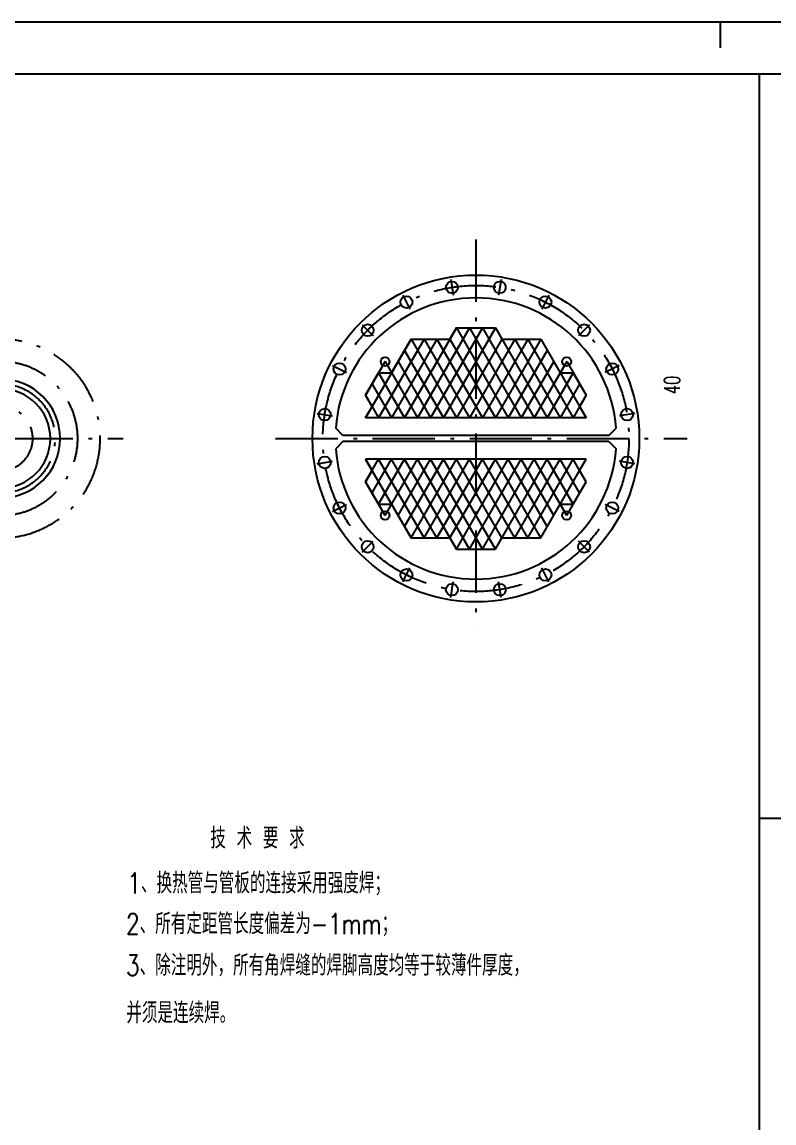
# Model space of a CAD drawing. Extents: x 28446 to 36913, y 3260 to 15560.
# Drawn here: x 31305 to 32755, y 7078 to 9200 of the extents above; entities that cross this region are included whole.
import ezdxf

# ---------------------------------------------------------------- set-up
doc = ezdxf.new("R2010")
doc.units = 0
doc.header["$LTSCALE"] = 10
doc.linetypes.add('ACAD_ISO10W100', pattern=[18.7, 12, -3, 0.7, -3])
for name, color, linetype in [('2', 1, 'Continuous'), ('hgjy', 7, 'Continuous'), ('K1', 4, 'Continuous'), ('tank', 1, 'Continuous'), ('tankx', 2, 'ACAD_ISO10W100'), ('tanky', 7, 'Continuous')]:
    doc.layers.add(name, color=color, linetype=linetype)
doc.styles.add('HZ', font='txt', dxfattribs={"width": 0.75, "bigfont": 'hztxt'})
doc.styles.add('hzfs', font='simplex.shx', dxfattribs={"width": 0.7, "bigfont": 'hzfs.shx'})

msp = doc.modelspace()

# ---------------------------------------------------------------- linework, layer by layer
for p, q in [((36855.99369508092, 9200.017219313188), (28445.99369508059, 9200.017219313188)), ((32650.99369508075, 9200.017219313188), (32650.99369508075, 9150.017219313188)), ((32725.99369508075, 9100.017219313188), (32725.99369508076, 3360.017219312949))]:
    msp.add_line(p, q)
at = {"color": 0, "linetype": 'ByBlock'}
for p, q in [((32142.50137726814, 8610.449529957064), (32042.50137726814, 8437.244449200176)), ((32167.50137726814, 8610.449529957064), (32067.50137726814, 8437.244449200176)), ((32192.50137726814, 8610.449529957064), (32092.50137726814, 8437.244449200176)), ((32217.50137726814, 8610.449529957064), (32117.50137726814, 8437.244449200176)), ((32142.50137726815, 8610.449529957064), (32242.50137726815, 8437.244449200176)), ((32167.50137726815, 8610.449529957064), (32267.50137726815, 8437.244449200176)), ((32192.50137726815, 8610.449529957064), (32292.50137726815, 8437.244449200176)), ((32217.50137726815, 8610.449529957064), (32317.50137726815, 8437.244449200176)), ((32055.00137726814, 8588.798894862453), (31967.50137726814, 8437.244449200176)), ((32080.00137726814, 8588.798894862455), (31992.50137726814, 8437.244449200176)), ((32105.00137726816, 8588.798894862466), (32017.50137726814, 8437.244449200176)), ((32055.00137726815, 8588.798894862453), (32142.50137726815, 8437.244449200176)), ((32080.00137726815, 8588.798894862453), (32167.50137726815, 8437.244449200176)), ((32105.00137726816, 8588.798894862459), (32192.50137726815, 8437.244449200176)), ((32130.00137726814, 8588.798894862473), (32217.50137726815, 8437.244449200176)), ((32230.00137726815, 8588.798894862464), (32142.50137726814, 8437.244449200176)), ((32255.00137726815, 8588.798894862457), (32167.50137726814, 8437.244449200176)), ((32280.00137726814, 8588.798894862453), (32192.50137726814, 8437.244449200176)), ((32305.00137726814, 8588.798894862453), (32217.50137726814, 8437.244449200176)), ((32255.00137726814, 8588.798894862462), (32342.50137726815, 8437.244449200176)), ((32280.00137726815, 8588.798894862455), (32367.50137726815, 8437.244449200176)), ((32305.00137726815, 8588.798894862453), (32392.50137726815, 8437.244449200176)), ((32042.50137726815, 8567.148259767842), (32117.50137726815, 8437.244449200176)), ((32317.50137726814, 8567.148259767842), (32242.50137726814, 8437.244449200176)), ((32005.00137726814, 8545.497624673231), (31967.50137726814, 8480.545719389398)), ((32005.00137726815, 8545.497624673231), (32067.50137726815, 8437.244449200176)), ((32030.00137726815, 8545.497624673231), (32092.50137726815, 8437.244449200176)), ((32330.00137726814, 8545.497624673231), (32267.50137726814, 8437.244449200176)), ((32355.00137726814, 8545.497624673231), (32292.50137726814, 8437.244449200176)), ((32355.00137726815, 8545.497624673231), (32392.50137726815, 8480.545719389398)), ((31992.50137726815, 8523.84698957862), (32042.50137726815, 8437.244449200176)), ((32367.50137726814, 8523.84698957862), (32317.50137726814, 8437.244449200176)), ((31980.00137726815, 8502.19635448401), (32017.50137726815, 8437.244449200176)), ((32380.00137726814, 8502.19635448401), (32342.50137726814, 8437.244449200176)), ((31967.50137726815, 8480.545719389398), (31992.50137726815, 8437.244449200176)), ((32392.50137726814, 8480.545719389398), (32367.50137726814, 8437.244449200176)), ((32392.50137726815, 8437.244449200178), (31967.50137726813, 8437.244449200176)), ((32055.00137726814, 8205.690003537899), (31967.50137726814, 8357.244449200176)), ((31967.50137726815, 8313.943179010954), (31992.50137726815, 8357.244449200176)), ((32392.50137726815, 8357.244449200174), (31967.50137726813, 8357.244449200176)), ((31980.00137726815, 8292.292543916343), (32017.50137726815, 8357.244449200176)), ((32080.00137726814, 8205.690003537897), (31992.50137726814, 8357.244449200176)), ((31992.50137726815, 8270.641908821732), (32042.50137726815, 8357.244449200176)), ((32005.00137726815, 8248.99127372712), (32067.50137726815, 8357.244449200176)), ((32105.00137726814, 8205.690003537895), (32017.50137726814, 8357.244449200176)), ((32030.00137726815, 8248.99127372712), (32092.50137726815, 8357.244449200176)), ((32142.50137726814, 8184.039368443287), (32042.50137726814, 8357.244449200176)), ((32042.50137726815, 8227.34063863251), (32117.50137726815, 8357.244449200176)), ((32055.00137726815, 8205.690003537899), (32142.50137726815, 8357.244449200176)), ((32167.50137726814, 8184.039368443287), (32067.50137726814, 8357.244449200176)), ((32080.00137726815, 8205.690003537899), (32167.50137726815, 8357.244449200176)), ((32192.50137726814, 8184.039368443287), (32092.50137726814, 8357.244449200176)), ((32105.00137726816, 8205.690003537895), (32192.50137726815, 8357.244449200176)), ((32217.50137726814, 8184.039368443287), (32117.50137726814, 8357.244449200176)), ((32130.00137726814, 8205.690003537895), (32217.50137726815, 8357.244449200176)), ((32230.00137726814, 8205.690003537895), (32142.50137726814, 8357.244449200176)), ((32142.50137726815, 8184.039368443287), (32242.50137726815, 8357.244449200176)), ((32255.00137726815, 8205.690003537891), (32167.50137726814, 8357.244449200176)), ((32167.50137726815, 8184.039368443287), (32267.50137726815, 8357.244449200176)), ((32192.50137726815, 8184.039368443287), (32292.50137726815, 8357.244449200176)), ((32280.00137726814, 8205.690003537899), (32192.50137726814, 8357.244449200176)), ((32217.50137726815, 8184.039368443287), (32317.50137726815, 8357.244449200176)), ((32305.00137726814, 8205.690003537899), (32217.50137726814, 8357.244449200176)), ((32317.50137726814, 8227.34063863251), (32242.50137726814, 8357.244449200176)), ((32255.00137726814, 8205.690003537895), (32342.50137726815, 8357.244449200176)), ((32330.00137726814, 8248.99127372712), (32267.50137726814, 8357.244449200176)), ((32280.00137726814, 8205.690003537895), (32367.50137726815, 8357.244449200176)), ((32355.00137726814, 8248.99127372712), (32292.50137726814, 8357.244449200176)), ((32305.00137726815, 8205.690003537899), (32392.50137726815, 8357.244449200176)), ((32367.50137726814, 8270.641908821732), (32317.50137726814, 8357.244449200176)), ((32380.00137726814, 8292.292543916343), (32342.50137726814, 8357.244449200176)), ((32392.50137726814, 8313.943179010954), (32367.50137726814, 8357.244449200176)), ((32005.00137726814, 8248.99127372712), (31967.50137726814, 8313.943179010954)), ((32355.00137726815, 8248.99127372712), (32392.50137726815, 8313.943179010954))]:
    msp.add_line(p, q, dxfattribs=at)
at = {"layer": '2', "linetype": 'ByBlock'}
for p, q in [((32130.00137726814, 8588.798894862473), (32142.50137726814, 8610.449529957079)), ((32142.50137726813, 8610.449529957064), (32217.50137726816, 8610.449529957066)), ((32217.50137726815, 8610.449529957079), (32230.00137726814, 8588.798894862473)), ((32017.50137726815, 8523.846989578626), (32055.00137726815, 8588.798894862453)), ((32055.00137726815, 8588.798894862453), (32130.00137726814, 8588.798894862473)), ((32230.00137726815, 8588.798894862464), (32305.00137726815, 8588.798894862453)), ((32305.00137726815, 8588.798894862453), (32342.50137726814, 8523.846989578626)), ((31967.50137726814, 8480.545719389398), (31992.50137726815, 8523.84698957862)), ((31992.50137726815, 8523.84698957862), (32017.50137726815, 8523.846989578626)), ((32342.50137726814, 8523.846989578626), (32367.50137726814, 8523.846989578626)), ((32367.50137726814, 8523.846989578626), (32392.50137726814, 8480.545719389404)), ((31980.00137726815, 8458.895084294787), (31967.50137726814, 8480.545719389398)), ((32392.50137726814, 8480.545719389404), (32380.00137726814, 8458.895084294787)), ((31967.50137726814, 8437.244449200176), (31980.00137726815, 8458.895084294787)), ((32380.00137726814, 8458.895084294787), (32392.50137726815, 8437.244449200178)), ((32392.50137726815, 8437.244449200178), (31967.50137726814, 8437.244449200176)), ((31967.50137726814, 8357.244449200176), (31980.00137726815, 8335.593814105565)), ((32392.50137726815, 8357.244449200174), (31967.50137726814, 8357.244449200176)), ((32380.00137726814, 8335.593814105565), (32392.50137726815, 8357.244449200174)), ((31980.00137726815, 8335.593814105565), (31967.50137726814, 8313.943179010954)), ((32392.50137726814, 8313.943179010948), (32380.00137726814, 8335.593814105565)), ((31967.50137726814, 8313.943179010954), (31992.50137726815, 8270.641908821732)), ((32367.50137726814, 8270.641908821726), (32392.50137726814, 8313.943179010948)), ((31992.50137726815, 8270.641908821732), (32017.50137726815, 8270.641908821726)), ((32017.50137726815, 8270.641908821726), (32055.00137726815, 8205.690003537899)), ((32305.00137726815, 8205.690003537899), (32342.50137726814, 8270.641908821726)), ((32342.50137726814, 8270.641908821726), (32367.50137726814, 8270.641908821726)), ((32055.00137726815, 8205.690003537899), (32130.00137726814, 8205.690003537893)), ((32130.00137726814, 8205.690003537893), (32142.50137726814, 8184.039368443287)), ((32217.50137726815, 8184.039368443287), (32230.00137726814, 8205.690003537893)), ((32230.00137726814, 8205.690003537893), (32305.00137726815, 8205.690003537899)), ((32142.50137726814, 8184.039368443287), (32217.50137726815, 8184.039368443286))]:
    msp.add_line(p, q, dxfattribs=at)
for centre in [(32005.00137726814, 8545.497624673231), (32355.00137726814, 8545.497624673231), (32005.00137726814, 8248.99127372712), (32355.00137726814, 8248.99127372712)]:
    msp.add_circle(centre, 8.5, dxfattribs=at)
at = {"layer": 'K1', "const_width": 4}
msp.add_lwpolyline([(36755.99369508092, 3360.017219312949), (36755.99369508092, 9100.017219313188), (28695.99369508059, 9100.017219313188), (28695.99369508059, 3360.017219312949)], close=True, dxfattribs=at)
at = {"layer": 'tank'}
for p, q in [((31923.74039229249, 8403.244449200172), (31909.74039229251, 8417.244449200169)), ((32436.26236224379, 8403.244449200229), (32450.26236224377, 8417.244449200227)), ((31923.74039229249, 8391.244449200172), (31909.74039229251, 8377.24444920018)), ((32436.26236224379, 8403.244449200229), (31923.74039229249, 8403.244449200176)), ((32436.26236224379, 8391.244449200229), (31923.7403922925, 8391.244449200176)), ((32436.26236224379, 8391.244449200229), (32450.26236224378, 8377.244449200238))]:
    msp.add_line(p, q, dxfattribs=at)
for centre, radius in [((32180.00137726814, 8397.244449200176), 315.0000000000005), ((32133.85321008127, 8688.612509675742), 11.5), ((32226.14954445501, 8688.612509675744), 11.5), ((32046.07417984497, 8660.091373835747), 11.5), ((32313.92857469131, 8660.091373835743), 11.5), ((31971.40487681812, 8605.840949650206), 11.5), ((32388.59787771817, 8605.840949650212), 11.5), ((31917.15445263257, 8531.171646623348), 11.5), ((32442.84830190372, 8531.171646623337), 11.5), ((31888.63331679258, 8443.392616387044), 11.5), ((32471.3694377437, 8443.392616387038), 11.5), ((31888.63331679257, 8351.096282013314), 11.5), ((32471.3694377437, 8351.096282013297), 11.5), ((31917.15445263257, 8263.31725177701), 11.5), ((32442.8483019037, 8263.317251777007), 11.5), ((31971.40487681811, 8188.647948750146), 11.5), ((32388.59787771817, 8188.647948750146), 11.5), ((32046.07417984497, 8134.397524564614), 11.5), ((32313.9285746913, 8134.397524564607), 11.5), ((32133.85321008127, 8105.876388724611), 11.5), ((32226.14954445501, 8105.87638872461), 11.5)]:
    msp.add_circle(centre, radius, dxfattribs=at)
for centre, radius, start, end in [((32180.00137726814, 8397.244449200176), 270.9999999999995, 4.232318680046342, 175.7676813199667), ((31264.2525174933, 8397.244449200178), 114.451905283835, 270, 90), ((31264.2525174933, 8397.244449200178), 95.451905283835, 270, 90), ((32180.00137726814, 8397.244449200176), 270.9999999999995, 184.2323186800333, 355.7676813199797)]:
    msp.add_arc(centre, radius, start, end, dxfattribs=at)
at = {"layer": 'tankx'}
for p, q in [((32180.00137726814, 8780.698212815216), (32180.00137726814, 8032.671714656506)), ((32131.50194682253, 8703.457801637056), (32136.20243832359, 8673.780066302497)), ((32228.50080771376, 8703.457801637056), (32223.80031621269, 8673.780066302497)), ((32039.25054809872, 8673.483505186656), (32052.89190574353, 8646.710833363584)), ((32320.75220643757, 8673.483505186652), (32307.11084879275, 8646.710833363584)), ((31960.7768212027, 8616.469005265624), (31982.02373386006, 8595.222092608254)), ((32399.22593333359, 8616.46900526562), (32377.97902067622, 8595.22209260825)), ((31903.76232128166, 8537.995278369608), (31930.53499310473, 8524.353920724787)), ((32456.24043325462, 8537.995278369597), (32429.46776143155, 8524.353920724783)), ((31873.78802483126, 8445.743879645795), (31903.46576016582, 8441.04338814473)), ((32486.21472970502, 8445.743879645788), (32456.53699437046, 8441.043388144726)), ((29226.31321511399, 8397.244449200176), (31499.83543964613, 8397.244449200178)), ((31794.01620538189, 8397.244449200176), (32587.31877808826, 8397.244449200176)), ((31873.78802483125, 8348.745018754564), (31903.46576016581, 8353.445510255626)), ((32486.21472970502, 8348.745018754556), (32456.53699437046, 8353.445510255626)), ((31903.76232128166, 8256.493620030751), (31930.53499310473, 8270.134977675565)), ((32456.24043325461, 8256.493620030744), (32429.46776143154, 8270.134977675565)), ((31960.77682120269, 8178.019893134731), (31982.02373386006, 8199.266805792098)), ((32399.22593333358, 8178.019893134731), (32377.97902067621, 8199.266805792102)), ((32039.25054809871, 8121.0053932137), (32052.89190574352, 8147.778065036771)), ((32320.75220643756, 8121.005393213696), (32307.11084879275, 8147.778065036766)), ((32131.50194682252, 8091.031096763298), (32136.20243832358, 8120.708832097855)), ((32228.50080771375, 8091.031096763296), (32223.80031621269, 8120.708832097855))]:
    msp.add_line(p, q, dxfattribs=at)
for centre in [(32180.00137726813, 8397.244449200176), (32180.00137726814, 8397.244449200176)]:
    msp.add_circle(centre, 295, dxfattribs=at)
for radius in [191.5544456622747, 148.2531754730535, 104.951905283835, 61.65063509461106]:
    msp.add_arc((31264.2525174933, 8397.244449200178), radius, 270, 90, dxfattribs=at)
at = {"layer": 'tanky', "linetype": 'ByBlock'}
msp.add_line((34740.99369508084, 7665.017219313127), (32725.99369508075, 7665.017219313125), dxfattribs=at)

# ---------------------------------------------------------------- texts
at = {"style": 'HZ', "width": 0.7}
msp.add_text('40', height=30.0000006, rotation=90, dxfattribs=at).set_placement((32573.20462241766, 8482.433402125922))
at = {"layer": 'hgjy', "style": 'hzfs', "width": 0.75}
for s, p in [('           技 术 要 求', (31422.12941625807, 7606.961643169288)), ('1、换热管与管板的连接采用强度焊；', (31508.70295404468, 7520.314207175482)), ('2、所有定距管长度偏差为-1mm；', (31506.17285858058, 7441.814649448463)), ('3、除注明外，所有角焊缝的焊脚高度均等于较薄件厚度，', (31506.17285858058, 7361.814649448463)), ('并须是连续焊。', (31506.17285858058, 7270.077990394735))]:
    msp.add_text(s, height=40, dxfattribs=at).set_placement(p)

doc.saveas('drawing.dxf')
